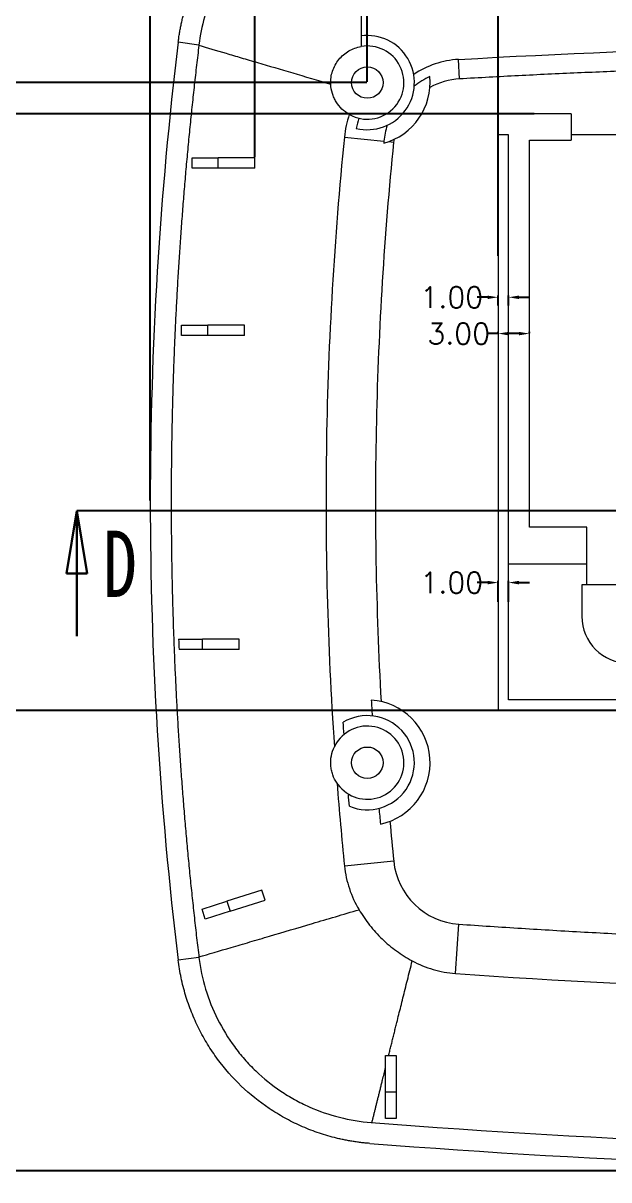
# Model space of a CAD drawing. Header units: inches. Extents: x 1813 to 4686, y 284 to 889.
# Drawn here: x 2923.9 to 2979.9, y 604 to 714.6 of the extents above; entities that cross this region are included whole.
import ezdxf

# ---------------------------------------------------------------- set-up
doc = ezdxf.new("R2010")
doc.units = ezdxf.units.IN
doc.header["$LTSCALE"] = 15
doc.linetypes.add('CENTERX2', pattern=[101.6, 63.5, -12.7, 12.7, -12.7])
doc.styles.add('SLDTEXTSTYLE0', font='TXT', dxfattribs={"width": 0.75})
doc.styles.get("Standard").update_dxf_attribs({"font": 'txt', "bigfont": 'gbcbig.shx'})
doc.dimstyles.new('2.5', dxfattribs={"dimtxt": 2, "dimasz": 1, "dimexe": 0.18, "dimexo": 0.0625, "dimgap": 0.09, "dimtad": 0, "dimtih": 1, "dimtoh": 1, "dimzin": 0, "dimdsep": 46, "dimtxsty": 'Standard', "dimcen": 1, "dimadec": 0, "dimazin": 2, "dimtfac": 1, "dimtofl": 0, "dimtmove": 0, "dimatfit": 3, "dimfxl": 1, "dimtolj": 1, "dimtzin": 0, "dimarcsym": 0})

# ---------------------------------------------------------------- blocks, each defined once
blk = doc.blocks.new('_CLOSED')
at = {"color": 0, "linetype": 'ByBlock', "lineweight": -2}
for p, q in [((-1, 0.166667), (0, 0)), ((-1, 0.166667), (-1, -0.166667)), ((0, 0), (-1, -0.166667)), ((0, 0), (-1, 0))]:
    blk.add_line(p, q, dxfattribs=at)
blk = doc.blocks.new('*D248')
at = {"color": 0, "lineweight": -2}
for p, q in [((2956.76, 708.94), (2956.76, 741.92)), ((3091.76, 708.94), (3091.76, 741.92)), ((2957.76, 741.74), (3019.84, 741.74)), ((3090.76, 741.74), (3028.68, 741.74))]:
    blk.add_line(p, q, dxfattribs=at)
at = {"color": 0}
for points in [[(2957.76, 741.91), (2957.76, 741.58), (2956.76, 741.74)], [(3090.76, 741.91), (3090.76, 741.58), (3091.76, 741.74)]]:
    blk.add_solid(points, dxfattribs=at)
at = {"layer": 'Defpoints', "color": 0}
for p in [(3091.76, 741.74), (2956.76, 708.88), (3091.76, 708.88)]:
    blk.add_point(p, dxfattribs=at)
at = {"color": 0, "insert": (3024.26, 741.74), "char_height": 2, "attachment_point": 5}
blk.add_mtext('\\A1;135.00', dxfattribs=at)
blk = doc.blocks.new('*D252')
at = {"color": 0, "lineweight": -2}
for p, q in [((2946.01, 701.75), (2946.01, 758.15)), ((2947.01, 757.97), (3019.67, 757.97)), ((3101.51, 757.97), (3028.85, 757.97)), ((3102.51, 701.75), (3102.51, 758.15))]:
    blk.add_line(p, q, dxfattribs=at)
at = {"color": 0}
for points in [[(2947.01, 758.14), (2947.01, 757.8), (2946.01, 757.97)], [(3101.51, 758.14), (3101.51, 757.8), (3102.51, 757.97)]]:
    blk.add_solid(points, dxfattribs=at)
at = {"layer": 'Defpoints', "color": 0}
for p in [(2946.01, 757.97), (2946.01, 701.69), (3102.51, 701.69)]:
    blk.add_point(p, dxfattribs=at)
at = {"color": 0, "insert": (3024.26, 757.97), "char_height": 2, "attachment_point": 5}
blk.add_mtext('\\A1;156.50', dxfattribs=at)
blk = doc.blocks.new('*D253')
at = {"color": 0, "lineweight": -2}
for p, q in [((2936.01, 668.94), (2936.01, 760.84)), ((2937.01, 760.66), (3019.67, 760.66)), ((3111.51, 760.66), (3028.85, 760.66)), ((3112.51, 668.94), (3112.51, 760.84))]:
    blk.add_line(p, q, dxfattribs=at)
at = {"color": 0}
for points in [[(2937.01, 760.83), (2937.01, 760.49), (2936.01, 760.66)], [(3111.51, 760.83), (3111.51, 760.49), (3112.51, 760.66)]]:
    blk.add_solid(points, dxfattribs=at)
at = {"layer": 'Defpoints', "color": 0}
for p in [(2936.01, 760.66), (2936.01, 668.88), (3112.51, 668.88)]:
    blk.add_point(p, dxfattribs=at)
at = {"color": 0, "insert": (3024.26, 760.66), "char_height": 2, "attachment_point": 5}
blk.add_mtext('\\A1;176.50', dxfattribs=at)
blk = doc.blocks.new('*D271')
at = {"color": 0, "lineweight": -2}
for p, q in [((2956.7, 708.88), (2891.86, 708.88)), ((2892.04, 707.88), (2892.04, 657.97)), ((2892.04, 605.88), (2892.04, 655.79)), ((3024.14, 604.88), (2891.86, 604.88))]:
    blk.add_line(p, q, dxfattribs=at)
at = {"color": 0}
for points in [[(2891.87, 707.88), (2892.2, 707.88), (2892.04, 708.88)], [(2891.87, 605.88), (2892.2, 605.88), (2892.04, 604.88)]]:
    blk.add_solid(points, dxfattribs=at)
at = {"layer": 'Defpoints', "color": 0}
for p in [(2892.04, 708.88), (2956.76, 708.88), (3024.2, 604.88)]:
    blk.add_point(p, dxfattribs=at)
at = {"color": 0, "insert": (2892.04, 656.88), "char_height": 2, "attachment_point": 5}
blk.add_mtext('\\A1;104.00', dxfattribs=at)
blk = doc.blocks.new('*D272')
at = {"color": 0, "lineweight": -2}
for p, q in [((2984.7, 648.88), (2910.83, 648.88)), ((2911.01, 647.88), (2911.01, 627.97)), ((2911.01, 605.88), (2911.01, 625.79)), ((3024.14, 604.88), (2910.83, 604.88))]:
    blk.add_line(p, q, dxfattribs=at)
at = {"color": 0}
for points in [[(2910.84, 647.88), (2911.17, 647.88), (2911.01, 648.88)], [(2910.84, 605.88), (2911.17, 605.88), (2911.01, 604.88)]]:
    blk.add_solid(points, dxfattribs=at)
at = {"layer": 'Defpoints', "color": 0}
for p in [(2911.01, 648.88), (2984.76, 648.88), (3024.2, 604.88)]:
    blk.add_point(p, dxfattribs=at)
at = {"color": 0, "insert": (2911.01, 626.88), "char_height": 2, "attachment_point": 5}
blk.add_mtext('\\A1;44.00', dxfattribs=at)
blk = doc.blocks.new('*D274')
at = {"color": 0, "lineweight": -2}
for p, q in [((2969.26, 692.32), (2969.26, 733.68)), ((2970.26, 733.5), (2993, 733.5)), ((3023.26, 733.5), (3000.52, 733.5)), ((3024.26, 685.49), (3024.26, 733.68))]:
    blk.add_line(p, q, dxfattribs=at)
at = {"color": 0}
for points in [[(2970.26, 733.67), (2970.26, 733.33), (2969.26, 733.5)], [(3023.26, 733.67), (3023.26, 733.33), (3024.26, 733.5)]]:
    blk.add_solid(points, dxfattribs=at)
at = {"layer": 'Defpoints', "color": 0}
for p in [(3024.26, 733.5), (2969.26, 692.25), (3024.26, 685.43)]:
    blk.add_point(p, dxfattribs=at)
at = {"color": 0, "insert": (2996.76, 733.5), "char_height": 2, "attachment_point": 5}
blk.add_mtext('\\A1;55.00', dxfattribs=at)
blk = doc.blocks.new('*D275')
at = {"color": 0, "lineweight": -2}
for p, q in [((2972.7, 705.88), (2905.58, 705.88)), ((2905.76, 704.88), (2905.76, 656.47)), ((2905.76, 605.88), (2905.76, 654.29)), ((3024.14, 604.88), (2905.58, 604.88))]:
    blk.add_line(p, q, dxfattribs=at)
at = {"color": 0}
for points in [[(2905.59, 704.88), (2905.93, 704.88), (2905.76, 705.88)], [(2905.59, 605.88), (2905.93, 605.88), (2905.76, 604.88)]]:
    blk.add_solid(points, dxfattribs=at)
at = {"layer": 'Defpoints', "color": 0}
for p in [(2972.76, 705.88), (2905.76, 604.88), (3024.2, 604.88)]:
    blk.add_point(p, dxfattribs=at)
at = {"color": 0, "insert": (2905.76, 655.38), "char_height": 2, "attachment_point": 5}
blk.add_mtext('\\A1;101.00', dxfattribs=at)
blk = doc.blocks.new('*D276')
at = {"color": 0, "lineweight": -2}
for p, q in [((2968.26, 688.36), (2967.26, 688.36)), ((2969.26, 687.58), (2969.26, 688.54)), ((2970.26, 687.58), (2970.26, 688.54)), ((2971.26, 688.36), (2972.26, 688.36))]:
    blk.add_line(p, q, dxfattribs=at)
at = {"color": 0}
for points in [[(2968.26, 688.52), (2968.26, 688.19), (2969.26, 688.36)], [(2971.26, 688.52), (2971.26, 688.19), (2970.26, 688.36)]]:
    blk.add_solid(points, dxfattribs=at)
at = {"layer": 'Defpoints', "color": 0}
for p in [(2969.26, 688.36), (2969.26, 687.52), (2970.26, 687.52)]:
    blk.add_point(p, dxfattribs=at)
at = {"color": 0, "insert": (2964.84, 688.36), "char_height": 2, "attachment_point": 5}
blk.add_mtext('\\A1;1.00', dxfattribs=at)
blk = doc.blocks.new('*D277')
at = {"color": 0, "lineweight": -2}
for p, q in [((2969.26, 684.89), (2968.26, 684.89)), ((2969.26, 684.94), (2969.26, 685.07)), ((2971.26, 684.89), (2970.26, 684.89)), ((2972.26, 684.94), (2972.26, 685.07))]:
    blk.add_line(p, q, dxfattribs=at)
at = {"color": 0}
for points in [[(2970.26, 685.05), (2970.26, 684.72), (2969.26, 684.89)], [(2971.26, 685.05), (2971.26, 684.72), (2972.26, 684.89)]]:
    blk.add_solid(points, dxfattribs=at)
at = {"layer": 'Defpoints', "color": 0}
for p in [(2969.26, 684.89), (2969.26, 684.88), (2972.26, 684.88)]:
    blk.add_point(p, dxfattribs=at)
at = {"color": 0, "insert": (2965.5, 684.89), "char_height": 2, "attachment_point": 5}
blk.add_mtext('\\A1;3.00', dxfattribs=at)
blk = doc.blocks.new('*D284')
at = {"color": 0, "lineweight": -2}
for p, q in [((2969.26, 659.26), (2969.26, 661.27)), ((2970.26, 659.26), (2970.26, 661.27)), ((2968.26, 661.09), (2967.26, 661.09)), ((2971.26, 661.09), (2972.26, 661.09))]:
    blk.add_line(p, q, dxfattribs=at)
at = {"color": 0}
for points in [[(2968.26, 661.26), (2968.26, 660.92), (2969.26, 661.09)], [(2971.26, 661.26), (2971.26, 660.92), (2970.26, 661.09)]]:
    blk.add_solid(points, dxfattribs=at)
at = {"layer": 'Defpoints', "color": 0}
for p in [(2969.26, 661.09), (2969.26, 659.19), (2970.26, 659.19)]:
    blk.add_point(p, dxfattribs=at)
at = {"color": 0, "insert": (2964.84, 661.09), "char_height": 2, "attachment_point": 5}
blk.add_mtext('\\A1;1.00', dxfattribs=at)

msp = doc.modelspace()

# ---------------------------------------------------------------- linework, layer by layer
at = {"color": 7, "linetype": 'Continuous', "lineweight": 15}
for p, q in [((2940.661, 712.444), (2938.683, 712.744)), ((2940.668, 712.502), (2940.661, 712.444)), ((2965.584, 709.229), (2965.478, 711.091)), ((2976.26, 705.877), (2969.26, 705.877)), ((2969.26, 705.877), (2969.26, 703.877)), ((2976.26, 705.877), (2976.26, 703.377)), ((2954.569, 703.667), (2958.348, 703.285)), ((2958.81, 703.238), (2959.275, 703.191)), ((2969.26, 703.877), (2969.26, 648.877)), ((2970.26, 703.877), (2969.26, 703.877)), ((2970.26, 649.877), (2970.26, 703.877)), ((2972.26, 666.377), (2972.26, 703.377)), ((2972.26, 703.377), (2976.26, 703.377)), ((2981.26, 703.877), (2976.26, 703.877)), ((2940.01, 700.692), (2940.01, 701.692)), ((2940.01, 701.692), (2942.51, 701.692)), ((2942.51, 700.692), (2942.51, 701.692)), ((2946.01, 701.692), (2942.51, 701.692)), ((2946.01, 700.692), (2946.01, 701.692)), ((2942.51, 700.692), (2940.01, 700.692)), ((2946.01, 700.692), (2942.51, 700.692)), ((2939.01, 684.692), (2939.01, 685.692)), ((2939.01, 685.692), (2941.51, 685.692)), ((2941.51, 684.692), (2941.51, 685.692)), ((2945.01, 685.692), (2941.51, 685.692)), ((2945.01, 684.692), (2945.01, 685.692)), ((2941.51, 684.692), (2939.01, 684.692)), ((2945.01, 684.692), (2941.51, 684.692)), ((2977.76, 666.377), (2972.26, 666.377)), ((2977.76, 662.877), (2977.76, 666.377)), ((2970.26, 662.877), (2977.76, 662.877)), ((2977.76, 660.877), (2977.76, 662.877)), ((2992.26, 660.877), (2977.26, 660.877)), ((2977.26, 660.877), (2977.26, 657.877)), ((2938.723, 655.692), (2941.01, 655.692)), ((2944.51, 655.692), (2941.01, 655.692)), ((2941.01, 654.692), (2941.01, 655.692)), ((2944.51, 654.692), (2944.51, 655.692)), ((2941.01, 654.692), (2938.762, 654.692)), ((2944.51, 654.692), (2941.01, 654.692)), ((2999.26, 649.877), (2970.26, 649.877)), ((2969.26, 648.877), (3000.26, 648.877)), ((2959.284, 634.475), (2954.578, 633.998)), ((2946.683, 631.692), (2943.346, 630.636)), ((2946.985, 630.738), (2946.683, 631.692)), ((2940.963, 629.882), (2943.346, 630.636)), ((2943.346, 630.636), (2943.648, 629.682)), ((2943.648, 629.682), (2946.985, 630.738)), ((2941.264, 628.928), (2940.963, 629.882)), ((2943.648, 629.682), (2941.264, 628.928)), ((2965.181, 623.725), (2965.509, 628.444)), ((2940.668, 625.252), (2938.683, 625.01)), ((2958.51, 615.877), (2959.51, 615.877)), ((2958.51, 612.377), (2958.51, 615.877)), ((2959.51, 615.877), (2959.51, 612.377)), ((2959.51, 612.377), (2958.51, 612.377)), ((2958.51, 609.877), (2958.51, 612.377)), ((2959.51, 612.377), (2959.51, 609.877)), ((2959.51, 609.877), (2958.51, 609.877))]:
    msp.add_line(p, q, dxfattribs=at)
at = {"color": 1, "linetype": 'CENTERX2'}
msp.add_line((3117.646, 667.957), (2928.991, 667.957), dxfattribs=at)
at = {"color": 7, "linetype": 'Continuous', "lineweight": 30}
msp.add_line((2928.991, 655.957), (2928.991, 667.957), dxfattribs=at)
at = {"color": 7, "linetype": 'Continuous', "lineweight": 15}
for centre in [(2956.76, 708.877), (2956.76, 643.877)]:
    msp.add_circle(centre, 1.5, dxfattribs=at)
for centre, radius, start, end in [((2956.76, 708.877), 4.5, 256.39356, 97.63485), ((2956.76, 708.877), 3.5, 241.05933, 99.83545), ((2965.967, 702.514), 8.591, 93.2671, 123.76477), ((2956.76, 708.877), 6, 285.13976, 5.53913), ((2965.967, 702.514), 7.658, 114.9851, 128.03733), ((2965.967, 702.514), 6.726, 93.2671, 118.64697), ((2965.967, 702.514), 10.456, 163.55321, 169.03484), ((2965.967, 702.514), 7.658, 162.66755, 174.2267), ((2965.967, 702.514), 6.726, 172.05792, 174.2267), ((2981.76, 657.877), 4.5, 180, 270), ((2956.76, 643.877), 6, 282.00306, 86.38373), ((2956.76, 643.877), 4.5, 247.65541, 120.73179), ((2956.76, 643.877), 3.5, 216.39661, 151.99097), ((2965.976, 635.154), 6.726, 185.78765, 266.02186)]:
    msp.add_arc(centre, radius, start, end, dxfattribs=at)
for points, knots in [([(2953.859, 727.707), (2952.992, 727.474), (2952.154, 727.179), (2950.531, 726.471), (2949.747, 726.059), (2948.612, 725.349), (2948.24, 725.096), (2947.52, 724.567), (2947.172, 724.291), (2946.161, 723.426), (2945.533, 722.803), (2944.368, 721.463), (2943.828, 720.739), (2942.872, 719.238), (2942.454, 718.458), (2941.913, 717.244), (2941.748, 716.832), (2941.446, 715.994), (2941.31, 715.565), (2940.951, 714.27), (2940.777, 713.393), (2940.668, 712.502)], [0, 0, 0, 0, 0.125, 0.125, 0.25, 0.25, 0.3125, 0.3125, 0.375, 0.375, 0.5, 0.5, 0.625, 0.625, 0.75, 0.75, 0.8125, 0.8125, 0.875, 0.875, 1, 1, 1, 1]), ([(2956.163, 726.42), (2956.163, 725.496), (2956.163, 724.498), (2956.163, 722.889), (2956.163, 722.331), (2956.163, 721.191), (2956.163, 720.609), (2956.163, 718.825), (2956.163, 717.587), (2956.163, 715.016), (2956.163, 713.678), (2956.163, 712.325)], [0, 0, 0, 0, 0.25, 0.25, 0.375, 0.375, 0.5, 0.5, 0.75, 0.75, 1, 1, 1, 1]), ([(2938.683, 712.744), (2938.702, 712.89), (2938.739, 713.182), (2938.808, 713.618), (2938.885, 714.052), (2938.972, 714.484), (2939.068, 714.913), (2939.174, 715.341), (2939.385, 716.121), (2939.748, 717.24), (2940.335, 718.663), (2941.027, 720.032), (2941.822, 721.344), (2942.717, 722.595), (2943.462, 723.482), (2943.988, 724.051), (2944.169, 724.239), (2944.26, 724.332)], [0, 0, 0, 0, 0.0337373, 0.0674257, 0.1010818, 0.1347218, 0.1683623, 0.2020196, 0.2357102, 0.3535762, 0.4712458, 0.5881194, 0.7048055, 0.8225351, 0.9401476, 0.9700909, 1, 1, 1, 1]), ([(2940.661, 712.444), (2940.585, 711.812), (2940.434, 710.549), (2940.219, 708.654), (2940.013, 706.758), (2939.817, 704.863), (2939.632, 702.967), (2939.456, 701.071), (2939.291, 699.176), (2939.135, 697.28), (2938.99, 695.385), (2938.855, 693.489), (2938.729, 691.594), (2938.614, 689.698), (2938.509, 687.803), (2938.414, 685.907), (2938.329, 684.012), (2938.254, 682.116), (2938.188, 680.221), (2938.133, 678.325), (2938.088, 676.43), (2938.053, 674.534), (2938.029, 672.639), (2938.014, 670.743), (2938.009, 668.848), (2938.014, 666.952), (2938.029, 665.057), (2938.054, 663.161), (2938.09, 661.266), (2938.135, 659.37), (2938.19, 657.475), (2938.256, 655.579), (2938.331, 653.684), (2938.417, 651.788), (2938.512, 649.893), (2938.618, 647.997), (2938.733, 646.102), (2938.859, 644.206), (2938.994, 642.311), (2939.14, 640.415), (2939.296, 638.52), (2939.462, 636.624), (2939.637, 634.729), (2939.823, 632.833), (2940.019, 630.938), (2940.225, 629.042), (2940.44, 627.146), (2940.592, 625.883), (2940.668, 625.252)], [0, 0, 0, 0, 0.0218388, 0.0436643, 0.0654772, 0.0872779, 0.1090672, 0.1308456, 0.1526137, 0.1743722, 0.1961215, 0.2178624, 0.2395954, 0.2613211, 0.2830402, 0.3047532, 0.3264607, 0.3481634, 0.3698619, 0.3915567, 0.4132485, 0.4349379, 0.4566254, 0.4783118, 0.4999975, 0.5216833, 0.5433697, 0.5650573, 0.5867467, 0.6084386, 0.6301335, 0.6518321, 0.6735349, 0.6952426, 0.7169558, 0.7386751, 0.760401, 0.7821343, 0.8038754, 0.825625, 0.8473837, 0.8691522, 0.8909309, 0.9127205, 0.9345216, 0.9563349, 0.9781608, 1, 1, 1, 1]), ([(2940.661, 712.444), (2941.452, 712.211), (2942.316, 711.956), (2943.719, 711.543), (2944.205, 711.4), (2945.213, 711.102), (2945.737, 710.948), (2947.343, 710.474), (2948.462, 710.144), (2950.792, 709.456), (2952.003, 709.098), (2953.264, 708.726)], [0, 0, 0, 0, 0.25, 0.25, 0.375, 0.375, 0.5, 0.5, 0.75, 0.75, 1, 1, 1, 1]), ([(2953.264, 708.726), (2953.254, 708.939), (2953.265, 709.149), (2953.322, 709.565), (2953.37, 709.773), (2953.503, 710.176), (2953.587, 710.369), (2953.789, 710.738), (2953.908, 710.916), (2954.173, 711.244), (2954.319, 711.394), (2954.637, 711.667), (2954.811, 711.791), (2955.172, 712.003), (2955.36, 712.091), (2955.752, 712.235), (2955.956, 712.29), (2956.163, 712.325)], [0, 0, 0, 0, 0.125, 0.125, 0.25, 0.25, 0.375, 0.375, 0.5, 0.5, 0.625, 0.625, 0.75, 0.75, 0.875, 0.875, 1, 1, 1, 1]), ([(2965.478, 711.091), (2985.121, 712.213), (3004.8, 712.653), (3034.302, 712.284), (3044.138, 711.989), (3063.785, 711.058), (3073.6, 710.422), (3083.404, 709.616)], [0, 0, 0, 0, 0.5, 0.5, 0.75, 0.75, 1, 1, 1, 1]), ([(3064.049, 709.117), (3063.112, 709.172), (3061.238, 709.281), (3058.426, 709.434), (3055.615, 709.578), (3052.803, 709.712), (3049.991, 709.837), (3047.179, 709.953), (3044.367, 710.059), (3041.555, 710.156), (3038.743, 710.243), (3035.931, 710.321), (3033.118, 710.39), (3030.305, 710.45), (3027.493, 710.5), (3024.68, 710.54), (3021.867, 710.572), (3019.054, 710.594), (3016.241, 710.606), (3013.427, 710.609), (3010.614, 710.603), (3007.8, 710.588), (3004.987, 710.563), (3002.173, 710.529), (2999.359, 710.485), (2996.545, 710.432), (2993.731, 710.37), (2990.917, 710.298), (2988.102, 710.217), (2985.288, 710.126), (2982.473, 710.026), (2979.659, 709.917), (2976.844, 709.799), (2974.029, 709.671), (2971.214, 709.533), (2968.399, 709.387), (2966.522, 709.282), (2965.584, 709.229)], [0, 0, 0, 0, 0.028583, 0.0571618, 0.0857368, 0.1143083, 0.1428766, 0.1714419, 0.2000047, 0.2285652, 0.2571238, 0.2856808, 0.3142364, 0.342791, 0.371345, 0.3998986, 0.4284521, 0.4570059, 0.4855603, 0.5141156, 0.5426721, 0.5712301, 0.59979, 0.6283521, 0.6569166, 0.685484, 0.7140545, 0.7426284, 0.771206, 0.7997877, 0.8283738, 0.8569646, 0.8855604, 0.9141615, 0.9427683, 0.971381, 1, 1, 1, 1]), ([(2955.035, 705.831), (2954.78, 705.976), (2954.547, 706.15), (2954.126, 706.554), (2953.938, 706.786), (2953.707, 707.16), (2953.637, 707.29), (2953.514, 707.559), (2953.461, 707.7), (2953.328, 708.128), (2953.277, 708.422), (2953.264, 708.726)], [0, 0, 0, 0, 0.25, 0.25, 0.5, 0.5, 0.625, 0.625, 0.75, 0.75, 1, 1, 1, 1]), ([(2954.569, 703.667), (2954.08, 698.827), (2953.692, 693.981), (2953.121, 684.276), (2952.937, 679.416), (2952.697, 664.827), (2952.949, 655.111), (2953.611, 645.404)], [0, 0, 0, 0, 0.25, 0.25, 0.5, 0.5, 1, 1, 1, 1]), ([(2959.275, 703.191), (2958.377, 694.309), (2957.825, 685.407), (2957.425, 667.559), (2957.577, 658.64), (2958.08, 649.73)], [0, 0, 0, 0, 0.5, 0.5, 1, 1, 1, 1]), ([(2953.868, 641.907), (2953.695, 642.16), (2953.558, 642.431), (2953.406, 642.865), (2953.365, 643.015), (2953.302, 643.315), (2953.281, 643.467), (2953.247, 643.924), (2953.266, 644.237), (2953.38, 644.836), (2953.477, 645.128), (2953.611, 645.404)], [0, 0, 0, 0, 0.25, 0.25, 0.375, 0.375, 0.5, 0.5, 0.75, 0.75, 1, 1, 1, 1]), ([(2954.578, 633.998), (2954.653, 633.256), (2954.81, 632.537), (2955.276, 631.143), (2955.589, 630.464), (2955.969, 629.828)], [0, 0, 0, 0, 0.5, 0.5, 1, 1, 1, 1]), ([(2940.661, 625.31), (2941.591, 625.584), (2942.623, 625.888), (2944.319, 626.388), (2944.91, 626.562), (2946.141, 626.925), (2946.774, 627.112), (2948.724, 627.687), (2950.088, 628.09), (2952.232, 628.723), (2952.964, 628.939), (2954.457, 629.381), (2955.211, 629.603), (2955.969, 629.828)], [0, 0, 0, 0, 0.25, 0.25, 0.375, 0.375, 0.5, 0.5, 0.75, 0.75, 0.875, 0.875, 1, 1, 1, 1]), ([(2955.969, 629.828), (2956.274, 629.317), (2956.608, 628.825), (2957.345, 627.885), (2957.745, 627.441), (2958.605, 626.614), (2959.065, 626.232), (2960.027, 625.538), (2960.53, 625.224), (2961.053, 624.94)], [0, 0, 0, 0, 0.25, 0.25, 0.5, 0.5, 0.75, 0.75, 1, 1, 1, 1]), ([(2965.509, 628.444), (2966.509, 628.375), (2968.509, 628.238), (2971.509, 628.046), (2974.51, 627.864), (2977.51, 627.693), (2980.51, 627.532), (2982.511, 627.433), (2983.511, 627.384)], [0, 0, 0, 0, 0.166757, 0.3334751, 0.5001563, 0.6668028, 0.8334167, 1, 1, 1, 1]), ([(2956.988, 607.489), (2956.845, 607.501), (2956.56, 607.525), (2956.134, 607.572), (2955.71, 607.628), (2955.286, 607.693), (2954.865, 607.767), (2954.445, 607.85), (2954.026, 607.942), (2953.194, 608.144), (2951.963, 608.514), (2950.369, 609.146), (2948.832, 609.913), (2946.88, 611.107), (2944.642, 612.906), (2942.746, 615.062), (2941.466, 616.959), (2940.633, 618.46), (2939.93, 620.027), (2939.458, 621.379), (2939.151, 622.481), (2938.958, 623.317), (2938.797, 624.159), (2938.721, 624.726), (2938.683, 625.01)], [0, 0, 0, 0, 0.0156489, 0.0312756, 0.04688728, 0.06249111, 0.0780943, 0.09370403, 0.1093275, 0.12497188, 0.1873581, 0.24972275, 0.31234127, 0.37493809, 0.49976706, 0.62481512, 0.68732296, 0.74981001, 0.81237502, 0.87491946, 0.90622222, 0.9374648, 0.96870484, 1, 1, 1, 1]), ([(2940.668, 625.252), (2940.794, 624.22), (2941.007, 623.214), (2941.598, 621.252), (2941.978, 620.295), (2942.908, 618.438), (2943.446, 617.563), (2944.359, 616.326), (2944.681, 615.927), (2945.36, 615.154), (2945.719, 614.78), (2946.844, 613.704), (2947.645, 613.062), (2948.92, 612.204), (2949.358, 611.936), (2950.258, 611.437), (2950.723, 611.205), (2952.142, 610.571), (2953.111, 610.235), (2955.093, 609.732), (2956.106, 609.563), (2957.143, 609.483)], [0, 0, 0, 0, 0.125, 0.125, 0.25, 0.25, 0.375, 0.375, 0.4375, 0.4375, 0.5, 0.5, 0.625, 0.625, 0.6875, 0.6875, 0.75, 0.75, 0.875, 0.875, 1, 1, 1, 1]), ([(2958.795, 615.877), (2958.83, 616.019), (2958.901, 616.303), (2959.009, 616.739), (2959.12, 617.183), (2959.233, 617.636), (2959.348, 618.097), (2959.465, 618.567), (2959.605, 619.132), (2959.772, 619.802), (2959.967, 620.584), (2960.17, 621.396), (2960.38, 622.239), (2960.597, 623.112), (2960.822, 624.013), (2960.975, 624.629), (2961.053, 624.94)], [0, 0, 0, 0, 0.0516166, 0.1036281, 0.1560348, 0.2088367, 0.262034, 0.3156268, 0.3696153, 0.4534097, 0.5392907, 0.6272584, 0.7173131, 0.8094548, 0.9036838, 1, 1, 1, 1]), ([(2961.053, 624.94), (2961.69, 624.593), (2962.352, 624.317), (2963.731, 623.908), (2964.453, 623.775), (2965.181, 623.725)], [0, 0, 0, 0, 0.5, 0.5, 1, 1, 1, 1]), ([(2965.181, 623.725), (2984.847, 622.357), (3004.555, 621.67), (3034.116, 621.67), (3043.973, 621.842), (3063.669, 622.527), (3073.509, 623.041), (3083.342, 623.725)], [0, 0, 0, 0, 0.5, 0.5, 0.75, 0.75, 1, 1, 1, 1]), ([(2957.202, 609.478), (2957.226, 609.576), (2957.274, 609.771), (2957.35, 610.074), (2957.427, 610.384), (2957.507, 610.704), (2957.588, 611.032), (2957.672, 611.368), (2957.758, 611.713), (2957.846, 612.066), (2957.936, 612.428), (2958.028, 612.798), (2958.122, 613.176), (2958.233, 613.622), (2958.362, 614.139), (2958.461, 614.536), (2958.51, 614.736)], [0, 0, 0, 0, 0.06490933, 0.13012609, 0.19565065, 0.26148337, 0.32762461, 0.39407469, 0.46083397, 0.52790278, 0.59528143, 0.66297024, 0.73096952, 0.79927958, 0.89903284, 1, 1, 1, 1])]:
    msp.add_open_spline(points, degree=3, knots=knots, dxfattribs=at)
for points in [[(2938.683, 712.744), (2935.119, 683.499), (2935.119, 654.255), (2938.683, 625.01)], [(2955.035, 705.831), (2954.8, 705.128), (2954.644, 704.406), (2954.569, 703.667)], [(2955.067, 705.814), (2955.061, 705.817), (2955.051, 705.823), (2955.041, 705.829), (2955.035, 705.831)], [(2958.348, 703.285), (2958.341, 703.218), (2958.334, 703.152), (2958.327, 703.085)], [(2938.723, 655.692), (2938.736, 655.359), (2938.748, 655.025), (2938.762, 654.692)], [(2957.139, 649.865), (2957.167, 649.361), (2957.196, 648.857), (2957.227, 648.353)], [(2954.535, 646.578), (2954.509, 646.967), (2954.485, 647.356), (2954.461, 647.745)], [(2953.67, 645.521), (2953.65, 645.483), (2953.631, 645.444), (2953.611, 645.404)], [(2953.868, 641.907), (2954.074, 639.268), (2954.311, 636.632), (2954.578, 633.998)], [(2953.868, 641.907), (2953.893, 641.87), (2953.918, 641.835), (2953.943, 641.8)], [(2955.05, 639.715), (2955.017, 640.103), (2954.984, 640.492), (2954.952, 640.88)], [(2957.875, 639.517), (2957.918, 639.014), (2957.963, 638.511), (2958.008, 638.008)], [(2958.92, 638.279), (2959.034, 637.011), (2959.156, 635.743), (2959.284, 634.475)], [(2957.143, 609.483), (3001.888, 606.008), (3046.633, 606.008), (3091.378, 609.483)], [(2956.988, 607.489), (3001.836, 604.006), (3046.685, 604.006), (3091.533, 607.489)]]:
    msp.add_open_spline(points, degree=3, dxfattribs=at)

# ---------------------------------------------------------------- block references
at = {"color": 7, "linetype": 'Continuous', "lineweight": 30, "xscale": 6, "yscale": 6, "rotation": 90}
msp.add_blockref('_CLOSED', (2928.991, 667.957), dxfattribs=at)

# ---------------------------------------------------------------- texts
at = {"color": 7, "linetype": 'Continuous', "insert": (2931.491, 666.06), "char_height": 6.35, "attachment_point": 1, "style": 'SLDTEXTSTYLE0'}
msp.add_mtext('D', dxfattribs=at)

# ---------------------------------------------------------------- dimensions: what is measured, and where the dimension line sits
for base, p1, p2, picture, middle in [((2936.01, 760.661), (3112.51, 668.877), (2936.01, 668.877), '*D253', (3024.26, 760.661)), ((3024.26, 733.501), (2969.26, 692.253), (3024.26, 685.43), '*D274', (2996.76, 733.501))]:
    dim = msp.add_linear_dim(base=base, p1=p1, p2=p2, dimstyle='2.5')
    dim.commit()
    dim.dimension.update_dxf_attribs({"geometry": picture, "text_midpoint": middle, "dimtype": 160})
for base, p1, p2, picture, middle in [((2946.01, 757.969), (3102.51, 701.692), (2946.01, 701.692), '*D252', (3024.26, 757.969)), ((3091.76, 741.743), (2956.76, 708.877), (3091.76, 708.877), '*D248', (3024.26, 741.743)), ((2969.26, 688.357), (2970.26, 687.517), (2969.26, 687.517), '*D276', (2964.837, 688.357)), ((2969.26, 684.888), (2972.26, 684.877), (2969.26, 684.877), '*D277', (2965.504, 684.888)), ((2969.26, 661.09), (2970.26, 659.193), (2969.26, 659.193), '*D284', (2964.837, 661.09))]:
    dim = msp.add_linear_dim(base=base, p1=p1, p2=p2, dimstyle='2.5')
    dim.commit()
    dim.dimension.update_dxf_attribs({"geometry": picture, "text_midpoint": middle})
for base, p1, p2, picture, middle in [((2892.037, 708.877), (3024.198, 604.877), (2956.76, 708.877), '*D271', (2892.037, 656.877)), ((2905.76, 604.877), (2972.76, 705.877), (3024.198, 604.877), '*D275', (2905.76, 655.377)), ((2911.006, 648.877), (3024.198, 604.877), (2984.76, 648.877), '*D272', (2911.006, 626.877))]:
    dim = msp.add_linear_dim(base=base, p1=p1, p2=p2, angle=90, dimstyle='2.5')
    dim.commit()
    dim.dimension.update_dxf_attribs({"geometry": picture, "text_midpoint": middle})

doc.saveas('drawing.dxf')
